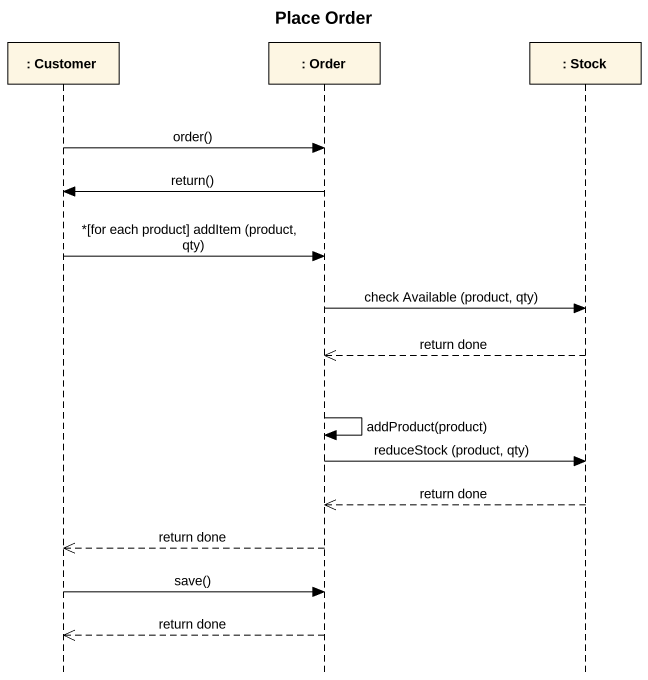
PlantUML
@startuml
title Place Order
hide footbox
participant ": Customer" as Customer
participant ": Order" as Order
participant ": Stock" as Stock

Customer -> Order : order()
Order -> Customer : return()
Customer -> Order : *[for each product] addItem (product, qty)
Order -> Stock : check Available (product, qty)
Stock -->> Order : return done
Order -> Order : addProduct(product)
Order -> Stock : reduceStock (product, qty)
Stock -->> Order : return done
Order -->> Customer : return done
Customer -> Order : save()
Order -->> Customer : return done
@enduml
